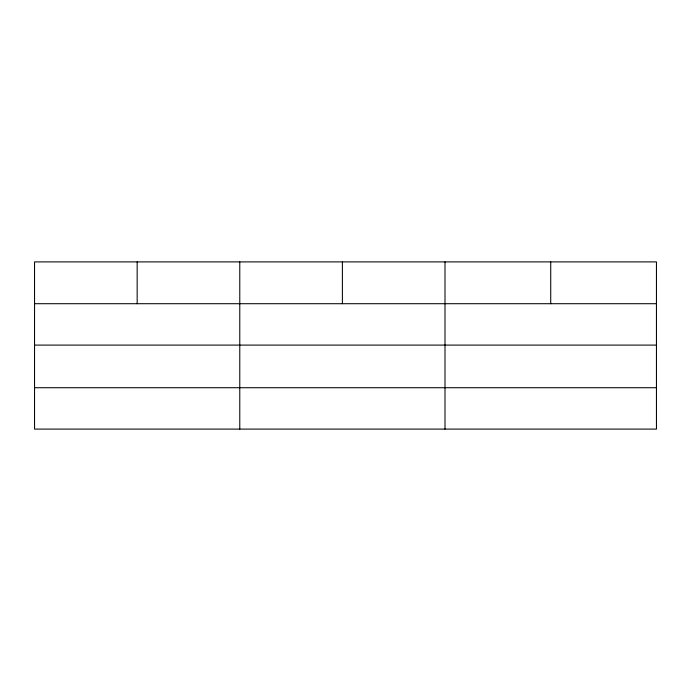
<?xml version="1.0" encoding="UTF-8"?>
<svg xmlns="http://www.w3.org/2000/svg" width="691" height="691" viewBox="0 0 691 691"><rect width="100%" height="100%" fill="white"/><g stroke="black" fill="none" stroke-linecap="round" stroke-linejoin="round"><path stroke-width="1.04" d="M656.45 345.094L656.45 261.898L34.55 261.898L34.55 429.102L656.45 429.102L656.45 345.094L34.55 345.094M34.55 303.712L656.45 303.712M34.55 387.72L656.45 387.72M550.727 261.898L550.727 303.712M445.004 261.898L445.004 429.102M342.39 261.898L342.39 303.712M239.777 261.898L239.777 429.102M137.163 261.898L137.163 303.712"/></g></svg>
